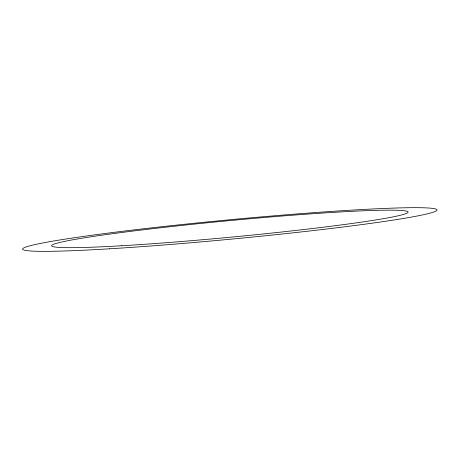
<?xml version="1.0" encoding="UTF-8"?>
<svg xmlns="http://www.w3.org/2000/svg" width="459" height="459" viewBox="0 0 459 459"><rect width="100%" height="100%" fill="white"/><g stroke="black" fill="none" stroke-linecap="round" stroke-linejoin="round"><path stroke-width="0.69" d="M109.73 248.789A208.042 9.708 -5.4 0 0 436.05 210.991A208.042 9.708 -5.4 0 0 143.822 228.754A208.042 9.708 -5.4 0 0 109.73 248.789M121.698 245.749A179.102 8.302 -5.4 0 0 406.668 213.303A179.102 8.302 -5.4 0 0 161.075 227.716A179.102 8.302 -5.4 0 0 121.698 245.749"/></g></svg>
